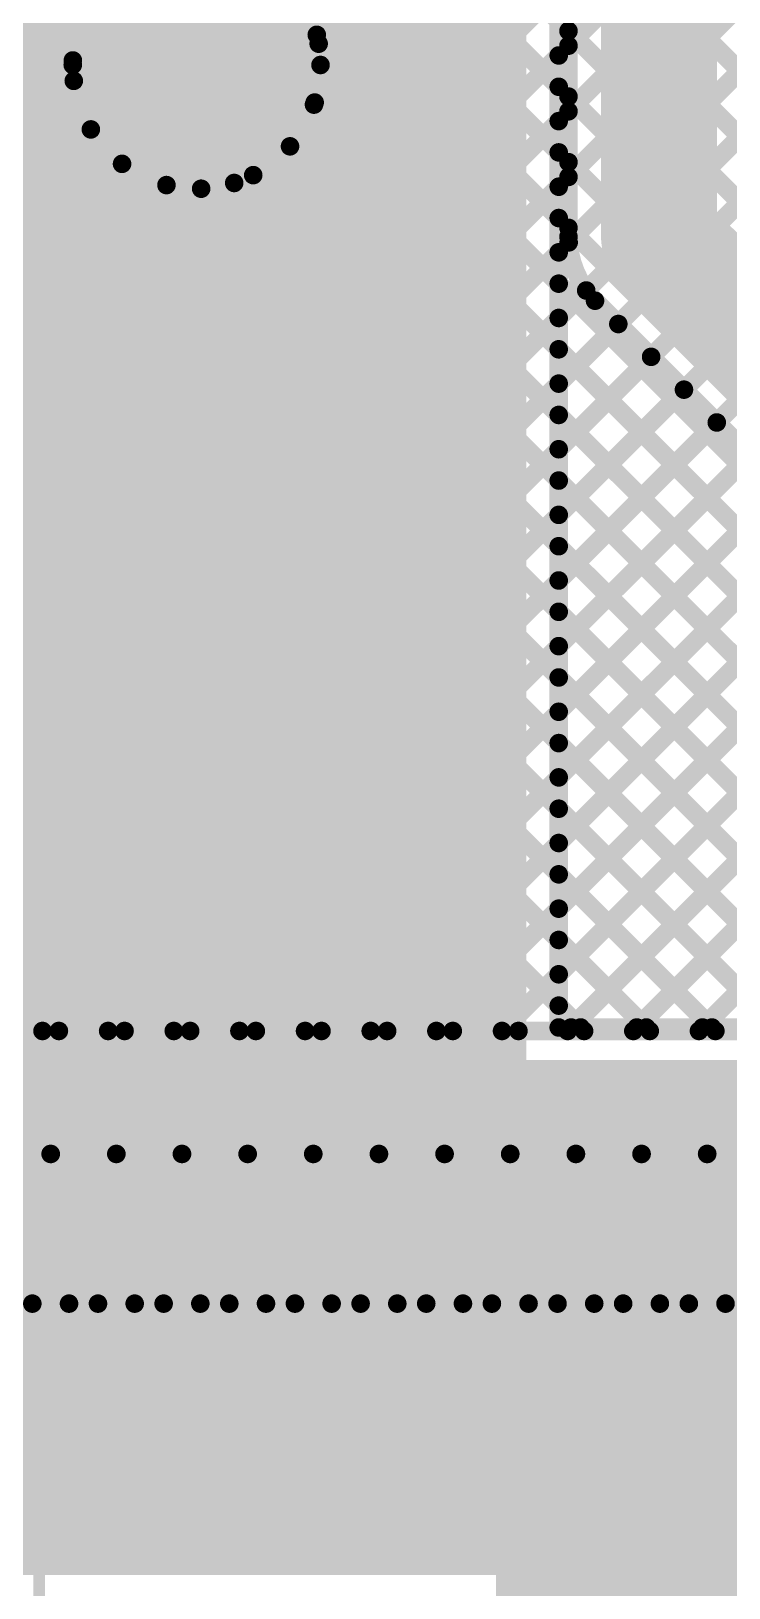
# Model space of a CAD drawing. Header units: millimetres. Extents: x 0.84 to 4.46, y 0.99 to 2.92.
# Drawn here: x 3.287 to 3.587, y 1.751 to 2.421 of the extents above; entities that cross this region are included whole.
import ezdxf

# ---------------------------------------------------------------- set-up
doc = ezdxf.new("R2010")
doc.units = ezdxf.units.MM
doc.header["$MEASUREMENT"] = 0
for name, color, linetype in [('BottomLayer', 5, 'Continuous'), ('BottomSolder', 6, 'Continuous'), ('MultiLayer', 9, 'Continuous'), ('PadHoleLayer', 156, 'Continuous'), ('TopLayer', 1, 'Continuous'), ('TopOverlay', 2, 'Continuous'), ('TopSolder', 216, 'Continuous'), ('ViaHoleLayer', 16, 'Continuous')]:
    doc.layers.add(name, color=color, linetype=linetype)

# ---------------------------------------------------------------- blocks, each defined once
blk = doc.blocks.new('ESP8285_1')
at = {"layer": 'BottomLayer', "const_width": 0.03937}
blk.add_lwpolyline([(0.47953, 0.25236, 1), (0.5189, 0.25236, 1)], format="xyb", close=True, dxfattribs=at)
at = {"layer": 'BottomSolder', "const_width": 0.04337}
blk.add_lwpolyline([(0.47753, 0.25236, 1), (0.5209, 0.25236, 1)], format="xyb", close=True, dxfattribs=at)
at = {"layer": 'MultiLayer', "const_width": 0.03937}
blk.add_lwpolyline([(0.47953, 0.25236, 1), (0.5189, 0.25236, 1)], format="xyb", close=True, dxfattribs=at)
at = {"layer": 'PadHoleLayer', "const_width": 0.01969}
blk.add_lwpolyline([(0.48937, 0.25236, 1), (0.50906, 0.25236, 1)], format="xyb", close=True, dxfattribs=at)
at = {"layer": 'TopLayer', "const_width": 0.03937}
blk.add_lwpolyline([(0.47953, 0.25236, 1), (0.5189, 0.25236, 1)], format="xyb", close=True, dxfattribs=at)
at = {"layer": 'TopOverlay', "const_width": 0.005}
blk.add_lwpolyline([(0.567, 1.61823), (0.567, -0.055)], dxfattribs=at)
at = {"layer": 'TopOverlay'}
for points, const_width in [([(0.55394, 0.291, 1), (0.53606, 0.291, 1)], 0.01), ([(0.53356, 0.291, 1), (0.53856, 0.291, 1)], 0.005), ([(0.55144, 0.291, 1), (0.55644, 0.291, 1)], 0.005)]:
    blk.add_lwpolyline(points, format="xyb", close=True, dxfattribs=dict(at, const_width=const_width))
at = {"layer": 'TopSolder', "const_width": 0.04337}
blk.add_lwpolyline([(0.47753, 0.25236, 1), (0.5209, 0.25236, 1)], format="xyb", close=True, dxfattribs=at)

msp = doc.modelspace()

# ---------------------------------------------------------------- linework, layer by layer
at = {"layer": 'BottomLayer'}
for points, const_width in [([(3.31986, 1.9905), (4.08336, 2.754)], 0.008), ([(3.34815, 1.9905), (4.11165, 2.754)], 0.008), ([(3.37643, 1.9905), (4.13993, 2.754)], 0.008), ([(3.40471, 1.9905), (4.16822, 2.754)], 0.008), ([(3.433, 1.9905), (4.1965, 2.754)], 0.008), ([(3.46128, 1.9905), (4.22478, 2.754)], 0.008), ([(3.48957, 1.9905), (4.25307, 2.754)], 0.008), ([(3.51785, 1.9905), (4.28135, 2.754)], 0.008), ([(3.54614, 1.9905), (4.30964, 2.754)], 0.008), ([(3.25821, 2.73805), (3.9845, 2.01177)], 0.008), ([(3.57442, 1.9905), (4.3075, 2.72358)], 0.008), ([(3.03702, 1.9905), (3.65232, 2.6058)], 0.008), ([(3.0653, 1.9905), (3.68061, 2.6058)], 0.008), ([(3.09359, 1.9905), (3.70889, 2.6058)], 0.008), ([(3.12187, 1.9905), (3.73717, 2.6058)], 0.008), ([(3.15016, 1.9905), (3.76546, 2.6058)], 0.008), ([(3.17844, 1.9905), (3.79374, 2.6058)], 0.008), ([(3.20672, 1.9905), (3.82203, 2.6058)], 0.008), ([(3.23501, 1.9905), (3.85031, 2.6058)], 0.008), ([(3.26329, 1.9905), (3.8786, 2.6058)], 0.008), ([(3.29158, 1.9905), (3.90688, 2.6058)], 0.008), ([(3.40886, 2.39062), (3.62404, 2.6058)], 0.008), ([(3.40976, 2.41981), (3.59575, 2.6058)], 0.008), ([(3.40955, 2.55843), (3.9845, 1.98349)], 0.008), ([(3.40941, 2.53028), (3.9845, 1.9552)], 0.008), ([(3.15125, 2.50561), (3.66635, 1.9905)], 0.008), ([(3.17953, 2.50561), (3.69469, 1.99045)], 0.008), ([(3.20782, 2.50561), (3.30467, 2.40876)], 0.008), ([(3.39988, 2.51153), (3.9845, 1.92692)], 0.008), ([(3.12827, 2.5003), (3.63807, 1.9905)], 0.008), ([(3.38472, 2.49841), (3.9845, 1.89863)], 0.008), ([(3.11413, 2.48615), (3.60979, 1.9905)], 0.008), ([(3.36334, 2.4915), (3.9845, 1.87035)], 0.008), ([(3.09999, 2.47201), (3.5815, 1.9905)], 0.008), ([(3.08585, 2.45787), (3.55322, 1.9905)], 0.008), ([(3.358, 2.40681), (3.358, 2.45618)], 0.01), ([(3.07171, 2.44373), (3.52493, 1.9905)], 0.008), ([(2.86731, 1.9905), (3.31439, 2.43758)], 0.008), ([(3.05756, 2.42958), (3.49665, 1.9905)], 0.008), ([(3.04342, 2.41544), (3.46836, 1.9905)], 0.008), ([(3.41058, 2.41598), (3.9845, 1.84206)], 0.008), ([(3.30863, 2.40681), (3.358, 2.40681)], 0.01), ([(3.358, 2.40681), (3.40737, 2.40681)], 0.01), ([(3.358, 2.35744), (3.358, 2.40681)], 0.01), ([(2.8956, 1.9905), (3.30507, 2.39997)], 0.008), ([(3.02928, 2.4013), (3.44008, 1.9905)], 0.008), ([(3.01514, 2.38716), (3.4118, 1.9905)], 0.008), ([(3.40856, 2.38972), (3.9845, 1.81378)], 0.008), ([(2.92388, 1.9905), (3.31242, 2.37904)], 0.008), ([(3.001, 2.37302), (3.38352, 1.9905)], 0.008), ([(3.39824, 2.37175), (3.9845, 1.7855)], 0.008), ([(2.95217, 1.9905), (3.32587, 2.3642)], 0.008), ([(2.98685, 2.35888), (3.35523, 1.9905)], 0.008), ([(3.38238, 2.35933), (3.9845, 1.75721)], 0.008), ([(2.98045, 1.9905), (3.345, 2.35505)], 0.008), ([(3.00873, 1.9905), (3.37419, 2.35596)], 0.008), ([(3.35995, 2.35348), (3.96975, 1.74367)], 0.008), ([(2.97271, 2.34473), (3.32695, 1.9905)], 0.008), ([(2.95857, 2.33059), (3.29866, 1.9905)], 0.008), ([(2.905, 1.9905), (3.691, 1.9905)], 0.008), ([(2.905, 1.964), (3.691, 1.964)], 0.025), ([(2.905, 1.9375), (3.68202, 1.9375)], 0.008), ([(3.23065, 1.873), (3.29515, 1.9375)], 0.008), ([(3.23852, 1.9375), (3.30302, 1.873)], 0.008), ([(3.25893, 1.873), (3.32343, 1.9375)], 0.008), ([(3.26681, 1.9375), (3.33131, 1.873)], 0.008), ([(3.28722, 1.873), (3.35171, 1.9375)], 0.008), ([(3.29509, 1.9375), (3.35959, 1.873)], 0.008), ([(3.3155, 1.873), (3.38, 1.9375)], 0.008), ([(3.32338, 1.9375), (3.38788, 1.873)], 0.008), ([(3.34378, 1.873), (3.40828, 1.9375)], 0.008), ([(3.35166, 1.9375), (3.41616, 1.873)], 0.008), ([(3.37207, 1.873), (3.43657, 1.9375)], 0.008), ([(3.37995, 1.9375), (3.44445, 1.873)], 0.008), ([(3.40035, 1.873), (3.46485, 1.9375)], 0.008), ([(3.40823, 1.9375), (3.47273, 1.873)], 0.008), ([(3.42864, 1.873), (3.49314, 1.9375)], 0.008), ([(3.43651, 1.9375), (3.50102, 1.873)], 0.008), ([(3.45692, 1.873), (3.52142, 1.9375)], 0.008), ([(3.4648, 1.9375), (3.5293, 1.873)], 0.008), ([(3.48521, 1.873), (3.54971, 1.9375)], 0.008), ([(3.49308, 1.9375), (3.55758, 1.873)], 0.008), ([(3.51349, 1.873), (3.57799, 1.9375)], 0.008), ([(3.52136, 1.9375), (3.58586, 1.873)], 0.008), ([(3.54177, 1.873), (3.60627, 1.9375)], 0.008), ([(3.54965, 1.9375), (3.61415, 1.873)], 0.008), ([(3.57006, 1.873), (3.63456, 1.9375)], 0.008), ([(3.57793, 1.9375), (3.64243, 1.873)], 0.008), ([(2.86274, 1.873), (3.74652, 1.873)], 0.008), ([(3.347, 1.824), (3.347, 1.8655)], 0.01), ([(3.41525, 1.824), (3.41525, 1.8655)], 0.01), ([(3.4835, 1.824), (3.4835, 1.8655)], 0.01), ([(3.55175, 1.824), (3.55175, 1.8655)], 0.01)]:
    msp.add_lwpolyline(points, dxfattribs=dict(at, const_width=const_width))
for points, const_width in [([(3.41137, 2.40681, 1), (3.30463, 2.40681, 1)], 0.008), ([(3.40776, 2.41981, 1), (3.41176, 2.41981, 1)], 0.004), ([(3.40858, 2.41598, 1), (3.41258, 2.41598, 1)], 0.004), ([(3.30263, 2.40681, 1), (3.30663, 2.40681, 1)], 0.004), ([(3.30267, 2.40876, 1), (3.30667, 2.40876, 1)], 0.004), ([(3.30613, 2.40681, 1), (3.31113, 2.40681, 1)], 0.005), ([(3.3555, 2.40681, 1), (3.3605, 2.40681, 1)], 0.005), ([(3.3555, 2.40681, 1), (3.3605, 2.40681, 1)], 0.005), ([(3.3555, 2.40681, 1), (3.3605, 2.40681, 1)], 0.005), ([(3.3555, 2.40681, 1), (3.3605, 2.40681, 1)], 0.005), ([(3.40487, 2.40681, 1), (3.40987, 2.40681, 1)], 0.005), ([(3.40937, 2.40681, 1), (3.41337, 2.40681, 1)], 0.004), ([(3.30307, 2.39997, 1), (3.30707, 2.39997, 1)], 0.004), ([(3.40656, 2.38972, 1), (3.41056, 2.38972, 1)], 0.004), ([(3.40686, 2.39062, 1), (3.41086, 2.39062, 1)], 0.004), ([(3.31042, 2.37904, 1), (3.31442, 2.37904, 1)], 0.004), ([(3.39624, 2.37175, 1), (3.40024, 2.37175, 1)], 0.004), ([(3.32387, 2.3642, 1), (3.32787, 2.3642, 1)], 0.004), ([(3.3555, 2.35744, 1), (3.3605, 2.35744, 1)], 0.005), ([(3.38038, 2.35933, 1), (3.38438, 2.35933, 1)], 0.004), ([(3.343, 2.35505, 1), (3.347, 2.35505, 1)], 0.004), ([(3.35795, 2.35348, 1), (3.36195, 2.35348, 1)], 0.004), ([(3.37219, 2.35596, 1), (3.37619, 2.35596, 1)], 0.004), ([(3.28958, 1.9905, 1), (3.29358, 1.9905, 1)], 0.004), ([(3.29666, 1.9905, 1), (3.30066, 1.9905, 1)], 0.004), ([(3.31786, 1.9905, 1), (3.32186, 1.9905, 1)], 0.004), ([(3.32495, 1.9905, 1), (3.32895, 1.9905, 1)], 0.004), ([(3.34615, 1.9905, 1), (3.35015, 1.9905, 1)], 0.004), ([(3.35323, 1.9905, 1), (3.35723, 1.9905, 1)], 0.004), ([(3.37443, 1.9905, 1), (3.37843, 1.9905, 1)], 0.004), ([(3.38151, 1.9905, 1), (3.38551, 1.9905, 1)], 0.004), ([(3.40272, 1.9905, 1), (3.40672, 1.9905, 1)], 0.004), ([(3.4098, 1.9905, 1), (3.4138, 1.9905, 1)], 0.004), ([(3.431, 1.9905, 1), (3.435, 1.9905, 1)], 0.004), ([(3.43808, 1.9905, 1), (3.44208, 1.9905, 1)], 0.004), ([(3.45928, 1.9905, 1), (3.46328, 1.9905, 1)], 0.004), ([(3.46636, 1.9905, 1), (3.47036, 1.9905, 1)], 0.004), ([(3.48757, 1.9905, 1), (3.49157, 1.9905, 1)], 0.004), ([(3.49465, 1.9905, 1), (3.49865, 1.9905, 1)], 0.004), ([(3.51585, 1.9905, 1), (3.51985, 1.9905, 1)], 0.004), ([(3.52293, 1.9905, 1), (3.52693, 1.9905, 1)], 0.004), ([(3.54414, 1.9905, 1), (3.54814, 1.9905, 1)], 0.004), ([(3.55122, 1.9905, 1), (3.55522, 1.9905, 1)], 0.004), ([(3.57242, 1.9905, 1), (3.57642, 1.9905, 1)], 0.004), ([(3.5795, 1.9905, 1), (3.5835, 1.9905, 1)], 0.004), ([(3.29309, 1.9375, 1), (3.29709, 1.9375, 1)], 0.004), ([(3.29315, 1.9375, 1), (3.29715, 1.9375, 1)], 0.004), ([(3.32138, 1.9375, 1), (3.32538, 1.9375, 1)], 0.004), ([(3.32143, 1.9375, 1), (3.32543, 1.9375, 1)], 0.004), ([(3.34966, 1.9375, 1), (3.35366, 1.9375, 1)], 0.004), ([(3.34972, 1.9375, 1), (3.35371, 1.9375, 1)], 0.004), ([(3.37795, 1.9375, 1), (3.38195, 1.9375, 1)], 0.004), ([(3.378, 1.9375, 1), (3.382, 1.9375, 1)], 0.004), ([(3.40623, 1.9375, 1), (3.41023, 1.9375, 1)], 0.004), ([(3.40628, 1.9375, 1), (3.41028, 1.9375, 1)], 0.004), ([(3.43452, 1.9375, 1), (3.43852, 1.9375, 1)], 0.004), ([(3.43457, 1.9375, 1), (3.43857, 1.9375, 1)], 0.004), ([(3.4628, 1.9375, 1), (3.4668, 1.9375, 1)], 0.004), ([(3.46285, 1.9375, 1), (3.46685, 1.9375, 1)], 0.004), ([(3.49108, 1.9375, 1), (3.49508, 1.9375, 1)], 0.004), ([(3.49114, 1.9375, 1), (3.49514, 1.9375, 1)], 0.004), ([(3.51936, 1.9375, 1), (3.52336, 1.9375, 1)], 0.004), ([(3.51942, 1.9375, 1), (3.52342, 1.9375, 1)], 0.004), ([(3.54765, 1.9375, 1), (3.55165, 1.9375, 1)], 0.004), ([(3.54771, 1.9375, 1), (3.55171, 1.9375, 1)], 0.004), ([(3.57593, 1.9375, 1), (3.57993, 1.9375, 1)], 0.004), ([(3.57599, 1.9375, 1), (3.57999, 1.9375, 1)], 0.004), ([(3.28521, 1.873, 1), (3.28921, 1.873, 1)], 0.004), ([(3.30102, 1.873, 1), (3.30502, 1.873, 1)], 0.004), ([(3.3135, 1.873, 1), (3.3175, 1.873, 1)], 0.004), ([(3.32931, 1.873, 1), (3.33331, 1.873, 1)], 0.004), ([(3.34178, 1.873, 1), (3.34578, 1.873, 1)], 0.004), ([(3.35759, 1.873, 1), (3.36159, 1.873, 1)], 0.004), ([(3.37007, 1.873, 1), (3.37407, 1.873, 1)], 0.004), ([(3.38588, 1.873, 1), (3.38988, 1.873, 1)], 0.004), ([(3.39835, 1.873, 1), (3.40235, 1.873, 1)], 0.004), ([(3.41416, 1.873, 1), (3.41816, 1.873, 1)], 0.004), ([(3.42664, 1.873, 1), (3.43064, 1.873, 1)], 0.004), ([(3.44245, 1.873, 1), (3.44645, 1.873, 1)], 0.004), ([(3.45492, 1.873, 1), (3.45892, 1.873, 1)], 0.004), ([(3.47073, 1.873, 1), (3.47473, 1.873, 1)], 0.004), ([(3.48321, 1.873, 1), (3.48721, 1.873, 1)], 0.004), ([(3.49901, 1.873, 1), (3.50301, 1.873, 1)], 0.004), ([(3.51149, 1.873, 1), (3.51549, 1.873, 1)], 0.004), ([(3.5273, 1.873, 1), (3.5313, 1.873, 1)], 0.004), ([(3.53977, 1.873, 1), (3.54377, 1.873, 1)], 0.004), ([(3.55558, 1.873, 1), (3.55958, 1.873, 1)], 0.004), ([(3.56806, 1.873, 1), (3.57206, 1.873, 1)], 0.004), ([(3.58386, 1.873, 1), (3.58786, 1.873, 1)], 0.004), ([(3.3445, 1.8655, 1), (3.3495, 1.8655, 1)], 0.005), ([(3.41275, 1.8655, 1), (3.41775, 1.8655, 1)], 0.005), ([(3.481, 1.8655, 1), (3.486, 1.8655, 1)], 0.005), ([(3.54925, 1.8655, 1), (3.55425, 1.8655, 1)], 0.005), ([(3.33125, 1.824, 1), (3.36275, 1.824, 1)], 0.0315), ([(3.3995, 1.824, 1), (3.431, 1.824, 1)], 0.0315), ([(3.46775, 1.824, 1), (3.49925, 1.824, 1)], 0.0315), ([(3.536, 1.824, 1), (3.5675, 1.824, 1)], 0.0315), ([(3.3445, 1.824, 1), (3.3495, 1.824, 1)], 0.005), ([(3.41275, 1.824, 1), (3.41775, 1.824, 1)], 0.005), ([(3.481, 1.824, 1), (3.486, 1.824, 1)], 0.005), ([(3.54925, 1.824, 1), (3.55425, 1.824, 1)], 0.005)]:
    msp.add_lwpolyline(points, format="xyb", close=True, dxfattribs=dict(at, const_width=const_width))
for points in [[(2.567, 1.756), (3.76, 1.756), (2.567, 1.859), (3.76, 1.859)], [(3.487, 1.015), (3.76, 1.015), (3.487, 1.807), (3.76, 1.807)]]:
    msp.add_solid(points, dxfattribs=at)
at = {"layer": 'MultiLayer', "const_width": 0.0315}
for points in [[(3.33125, 1.824, 1), (3.36275, 1.824, 1)], [(3.3995, 1.824, 1), (3.431, 1.824, 1)], [(3.46775, 1.824, 1), (3.49925, 1.824, 1)], [(3.536, 1.824, 1), (3.5675, 1.824, 1)]]:
    msp.add_lwpolyline(points, format="xyb", close=True, dxfattribs=at)
at = {"layer": 'TopLayer'}
for points, const_width in [([(3.55721, 2.33279), (3.55721, 2.65917)], 0.05), ([(3.51821, 2.33279), (3.51821, 2.6058)], 0.008), ([(3.514, 1.992), (3.514, 2.487)], 0.008), ([(3.514, 2.4257), (3.51821, 2.42148)], 0.008), ([(3.514, 2.41091), (3.51821, 2.41512)], 0.008), ([(3.514, 2.39741), (3.51821, 2.3932)], 0.008), ([(3.514, 2.38263), (3.51821, 2.38684)], 0.008), ([(3.514, 2.36913), (3.51821, 2.36492)], 0.008), ([(3.514, 2.35434), (3.51821, 2.35856)], 0.008), ([(3.55721, 2.33279), (3.71941, 2.17059)], 0.05), ([(3.514, 2.34084), (3.51821, 2.33663)], 0.008), ([(3.514, 2.32606), (3.51829, 2.33035)], 0.008), ([(3.514, 2.31256), (3.86654, 1.96002)], 0.008), ([(3.514, 2.29778), (3.52584, 2.30962)], 0.008), ([(3.52964, 2.30521), (3.69183, 2.14301)], 0.008), ([(3.514, 2.26949), (3.53968, 2.29517)], 0.008), ([(3.514, 2.28428), (3.8524, 1.94588)], 0.008), ([(3.514, 2.24121), (3.55382, 2.28103)], 0.008), ([(3.514, 2.21292), (3.56796, 2.26688)], 0.008), ([(3.514, 2.25599), (3.83826, 1.93173)], 0.008), ([(3.514, 2.18464), (3.5821, 2.25274)], 0.008), ([(3.514, 2.15635), (3.59625, 2.2386)], 0.008), ([(3.514, 2.22771), (3.82412, 1.91759)], 0.008), ([(3.514, 2.12807), (3.61039, 2.22446)], 0.008), ([(3.514, 2.09978), (3.62453, 2.21032)], 0.008), ([(3.514, 2.19942), (3.80997, 1.90345)], 0.008), ([(3.514, 2.0715), (3.63867, 2.19617)], 0.008), ([(3.514, 2.04322), (3.65281, 2.18203)], 0.008), ([(3.514, 2.17114), (3.79583, 1.88931)], 0.008), ([(3.514, 2.01493), (3.66696, 2.16789)], 0.008), ([(3.51935, 1.992), (3.6811, 2.15375)], 0.008), ([(3.514, 2.14285), (3.66485, 1.992)], 0.008), ([(3.54764, 1.992), (3.69545, 2.13982)], 0.008), ([(3.57592, 1.992), (3.71569, 2.13177)], 0.008), ([(3.514, 2.11457), (3.63657, 1.992)], 0.008), ([(3.514, 2.08629), (3.60829, 1.992)], 0.008), ([(3.514, 2.058), (3.58, 1.992)], 0.008), ([(3.514, 2.02972), (3.55172, 1.992)], 0.008), ([(3.514, 2.00143), (3.52343, 1.992)], 0.008), ([(3.514, 1.992), (3.669, 1.992)], 0.008)]:
    msp.add_lwpolyline(points, dxfattribs=dict(at, const_width=const_width))
for points, const_width in [([(3.51621, 2.42148, 1), (3.52021, 2.42148, 1)], 0.004), ([(3.51621, 2.41512, 1), (3.52021, 2.41512, 1)], 0.004), ([(3.512, 2.41091, 1), (3.516, 2.41091, 1)], 0.004), ([(3.512, 2.39741, 1), (3.516, 2.39741, 1)], 0.004), ([(3.51621, 2.3932, 1), (3.52021, 2.3932, 1)], 0.004), ([(3.51621, 2.38684, 1), (3.52021, 2.38684, 1)], 0.004), ([(3.512, 2.38263, 1), (3.516, 2.38263, 1)], 0.004), ([(3.512, 2.36913, 1), (3.516, 2.36913, 1)], 0.004), ([(3.51621, 2.36492, 1), (3.52021, 2.36492, 1)], 0.004), ([(3.51621, 2.35856, 1), (3.52021, 2.35856, 1)], 0.004), ([(3.512, 2.35434, 1), (3.516, 2.35434, 1)], 0.004), ([(3.54471, 2.33279, 1), (3.56971, 2.33279, 1)], 0.025), ([(3.54471, 2.33279, 1), (3.56971, 2.33279, 1)], 0.025), ([(3.512, 2.34084, 1), (3.516, 2.34084, 1)], 0.004), ([(3.51621, 2.33663, 1), (3.52021, 2.33663, 1)], 0.004), ([(3.51621, 2.33279, 1), (3.52021, 2.33279, 1)], 0.004), ([(3.51621, 2.33279, 1), (3.52021, 2.33279, 1)], 0.004), ([(3.51621, 2.33279, 1), (3.52021, 2.33279, 1)], 0.004), ([(3.512, 2.32606, 1), (3.516, 2.32606, 1)], 0.004), ([(3.51629, 2.33035, 1), (3.52029, 2.33035, 1)], 0.004), ([(3.512, 2.31256, 1), (3.516, 2.31256, 1)], 0.004), ([(3.52384, 2.30962, 1), (3.52784, 2.30962, 1)], 0.004), ([(3.52764, 2.30521, 1), (3.53164, 2.30521, 1)], 0.004), ([(3.52764, 2.30521, 1), (3.53164, 2.30521, 1)], 0.004), ([(3.52764, 2.30521, 1), (3.53164, 2.30521, 1)], 0.004), ([(3.512, 2.29778, 1), (3.516, 2.29778, 1)], 0.004), ([(3.53768, 2.29517, 1), (3.54168, 2.29517, 1)], 0.004), ([(3.512, 2.28428, 1), (3.516, 2.28428, 1)], 0.004), ([(3.55182, 2.28103, 1), (3.55582, 2.28103, 1)], 0.004), ([(3.512, 2.26949, 1), (3.516, 2.26949, 1)], 0.004), ([(3.56596, 2.26688, 1), (3.56996, 2.26688, 1)], 0.004), ([(3.512, 2.25599, 1), (3.516, 2.25599, 1)], 0.004), ([(3.5801, 2.25274, 1), (3.5841, 2.25274, 1)], 0.004), ([(3.512, 2.24121, 1), (3.516, 2.24121, 1)], 0.004), ([(3.512, 2.22771, 1), (3.516, 2.22771, 1)], 0.004), ([(3.512, 2.21292, 1), (3.516, 2.21292, 1)], 0.004), ([(3.512, 2.19942, 1), (3.516, 2.19942, 1)], 0.004), ([(3.512, 2.18464, 1), (3.516, 2.18464, 1)], 0.004), ([(3.512, 2.17114, 1), (3.516, 2.17114, 1)], 0.004), ([(3.512, 2.15635, 1), (3.516, 2.15635, 1)], 0.004), ([(3.512, 2.14285, 1), (3.516, 2.14285, 1)], 0.004), ([(3.512, 2.12807, 1), (3.516, 2.12807, 1)], 0.004), ([(3.512, 2.11457, 1), (3.516, 2.11457, 1)], 0.004), ([(3.512, 2.09978, 1), (3.516, 2.09978, 1)], 0.004), ([(3.512, 2.08629, 1), (3.516, 2.08629, 1)], 0.004), ([(3.512, 2.0715, 1), (3.516, 2.0715, 1)], 0.004), ([(3.512, 2.058, 1), (3.516, 2.058, 1)], 0.004), ([(3.512, 2.04322, 1), (3.516, 2.04322, 1)], 0.004), ([(3.512, 2.02972, 1), (3.516, 2.02972, 1)], 0.004), ([(3.512, 2.01493, 1), (3.516, 2.01493, 1)], 0.004), ([(3.512, 2.00143, 1), (3.516, 2.00143, 1)], 0.004), ([(3.512, 1.992, 1), (3.516, 1.992, 1)], 0.004), ([(3.512, 1.992, 1), (3.516, 1.992, 1)], 0.004), ([(3.51735, 1.992, 1), (3.52135, 1.992, 1)], 0.004), ([(3.52143, 1.992, 1), (3.52543, 1.992, 1)], 0.004), ([(3.54564, 1.992, 1), (3.54964, 1.992, 1)], 0.004), ([(3.54972, 1.992, 1), (3.55372, 1.992, 1)], 0.004), ([(3.57392, 1.992, 1), (3.57792, 1.992, 1)], 0.004), ([(3.578, 1.992, 1), (3.582, 1.992, 1)], 0.004), ([(3.33125, 1.824, 1), (3.36275, 1.824, 1)], 0.0315), ([(3.3995, 1.824, 1), (3.431, 1.824, 1)], 0.0315), ([(3.46775, 1.824, 1), (3.49925, 1.824, 1)], 0.0315), ([(3.536, 1.824, 1), (3.5675, 1.824, 1)], 0.0315)]:
    msp.add_lwpolyline(points, format="xyb", close=True, dxfattribs=dict(at, const_width=const_width))
at = {"layer": 'TopLayer', "const_width": 0.008}
msp.add_lwpolyline([(3.52964, 2.30521, -0.198912), (3.51821, 2.33279)], format="xyb", dxfattribs=at)
msp.add_lwpolyline([(3.52964, 2.30521, -0.198912), (3.51821, 2.33279)], format="xyb", dxfattribs=at)
at = {"layer": 'TopLayer'}
for points in [[(2.905, 2.128), (3.376, 2.128), (2.905, 2.484), (3.376, 2.484)], [(3.283, 1.76), (3.5, 1.76), (3.283, 2.484), (3.5, 2.484)], [(3.333, 1.76), (3.655, 1.76), (3.333, 1.978), (3.655, 1.978)]]:
    msp.add_solid(points, dxfattribs=at)
at = {"layer": 'ViaHoleLayer', "const_width": 0.01575}
for points in [[(3.33913, 1.824, 1), (3.35487, 1.824, 1)], [(3.40738, 1.824, 1), (3.42312, 1.824, 1)], [(3.47563, 1.824, 1), (3.49137, 1.824, 1)], [(3.54388, 1.824, 1), (3.55962, 1.824, 1)]]:
    msp.add_lwpolyline(points, format="xyb", close=True, dxfattribs=at)

# ---------------------------------------------------------------- block references
at = {"rotation": 180}
msp.add_blockref('ESP8285_1', (3.85721, 2.65917), dxfattribs=at)

doc.saveas('drawing.dxf')
